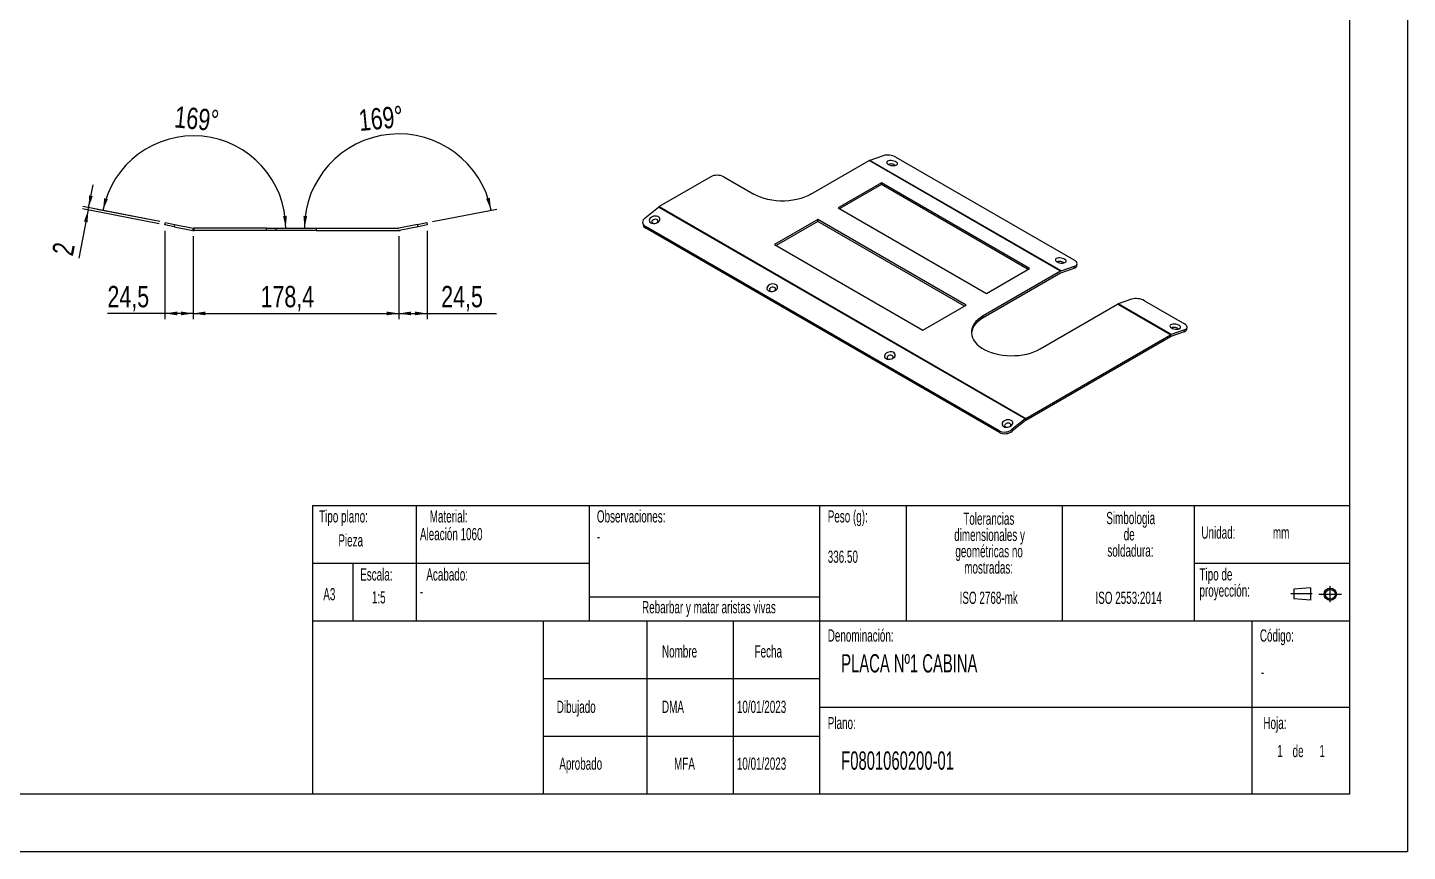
# Model space of a CAD drawing. Extents: x 0 to 1188, y 0 to 733.
# Drawn here: x 180.5 to 420, y 0 to 142.9 of the extents above; entities that cross this region are included whole.
import ezdxf

# ---------------------------------------------------------------- set-up
doc = ezdxf.new("R2010")
doc.units = 0
doc.linetypes.add('SLD-CENTRADA-TRAZOS-LARGOS', pattern=[19.05, 15.24, -1.27, 1.27, -1.27])
doc.linetypes.add('SLD-CONTINUA', pattern=[0])
doc.layers.get('0').update_dxf_attribs({"linetype": 'CONTINUOUS'})
doc.layers.add('FORMATO', color=7, linetype='SLD-CONTINUA')
doc.layers.add('SLD-0', color=179, linetype='SLD-CONTINUA')
doc.styles.add('SLDTEXTSTYLE0', font='TXT', dxfattribs={"width": 0.605})
doc.styles.add('SLDTEXTSTYLE1', font='TXT', dxfattribs={"width": 0.75})
doc.dimstyles.new('SLDDIMSTYLE6', dxfattribs={"dimtxt": 3.704167, "dimasz": 2.116667, "dimexe": 0, "dimexo": 0.0625, "dimgap": 0.926042, "dimtad": 1, "dimdec": 1, "dimlfac": 5, "dimrnd": 1e-09, "dimzin": 12, "dimdsep": 46, "dimtxsty": 'SLDTEXTSTYLE1', "dimsah": 1, "dimcen": 0.09, "dimadec": 0, "dimazin": 0, "dimtfac": 1, "dimtdec": 1, "dimtmove": 0, "dimatfit": 0, "dimfxl": 1, "dimtolj": 1, "dimtzin": 12, "dimarcsym": 0})
doc.dimstyles.new('SLDDIMSTYLE7', dxfattribs={"dimtxt": 3.704167, "dimasz": 2.116667, "dimexe": 0, "dimexo": 0.0625, "dimgap": 0.926042, "dimtad": 1, "dimdec": 1, "dimlfac": 5, "dimrnd": 1e-09, "dimzin": 12, "dimdsep": 46, "dimtxsty": 'SLDTEXTSTYLE1', "dimsah": 1, "dimcen": 0.09, "dimadec": 0, "dimazin": 0, "dimtfac": 1, "dimtdec": 1, "dimtofl": 0, "dimtmove": 0, "dimatfit": 3, "dimfxl": 1, "dimtolj": 1, "dimtzin": 12, "dimarcsym": 0})
doc.dimstyles.new('SLDDIMSTYLE8', dxfattribs={"dimtxt": 3.704167, "dimasz": 2.116667, "dimexe": 0, "dimexo": 0.0625, "dimgap": 0.926042, "dimtad": 1, "dimdec": 4, "dimlfac": 5, "dimzin": 12, "dimdsep": 46, "dimtxsty": 'SLDTEXTSTYLE1', "dimsah": 1, "dimcen": 0.09, "dimadec": 0, "dimazin": 0, "dimtfac": 1, "dimtofl": 0, "dimtmove": 0, "dimatfit": 3, "dimfxl": 1, "dimtolj": 1, "dimtzin": 12, "dimarcsym": 0})

# ---------------------------------------------------------------- blocks, each defined once
blk = doc.blocks.new('BLOQUE3')
at = {"color": 7, "linetype": 'SLD-CENTRADA-TRAZOS-LARGOS'}
for p, q in [((397.92, 130.06), (394.8, 130.06)), ((398.88, 130.02), (402.16, 130.02)), ((400.52, 128.85), (400.52, 131.19))]:
    blk.add_line(p, q, dxfattribs=at)
at = {"color": 7, "linetype": 'SLD-CONTINUA'}
for p, q in [((397.68, 130.95), (395.23, 130.77)), ((395.23, 130.77), (395.23, 129.34)), ((397.68, 130.95), (397.68, 129.16)), ((397.68, 129.16), (395.23, 129.34))]:
    blk.add_line(p, q, dxfattribs=at)
for radius in [0.892, 0.713]:
    blk.add_circle((400.52, 130.02), radius, dxfattribs=at)
blk = doc.blocks.new('SW_NOTE_0')
at = {"layer": 'SLD-0', "color": 0, "attachment_point": 2, "style": 'SLDTEXTSTYLE0'}
for s, insert, char_height in [('Tolerancias', (7.41, 2.73), 2.1167), ('dimensionales y', (7.54, -0.09), 2.1167), ('geométricas no', (7.46, -2.92), 2.1167), ('mostradas:', (7.38, -5.74), 2.117)]:
    blk.add_mtext(s, dxfattribs=dict(at, insert=insert, char_height=char_height))
blk = doc.blocks.new('SW_NOTE_0_1')
at = {"layer": 'SLD-0', "color": 0, "attachment_point": 1, "style": 'SLDTEXTSTYLE0'}
for s, insert, char_height in [('Tipo de', (0, 2.73), 2.117), ('proyección:', (0, -0.09), 2.1167)]:
    blk.add_mtext(s, dxfattribs=dict(at, insert=insert, char_height=char_height))
blk = doc.blocks.new('SW_NOTE_0_2')
at = {"layer": 'SLD-0', "color": 0, "char_height": 2.117, "attachment_point": 2, "style": 'SLDTEXTSTYLE0'}
for s, insert in [('Simbologia', (7.11, 2.73)), ('de', (6.84, -0.09)), ('soldadura:', (7.06, -2.92))]:
    blk.add_mtext(s, dxfattribs=dict(at, insert=insert))
blk = doc.blocks.new('SW_NOTE_0_4')
at = {"layer": 'SLD-0', "color": 0, "attachment_point": 2, "style": 'SLDTEXTSTYLE0'}
for s, insert, char_height in [('Tolerancias', (7.41, 2.73), 2.1167), ('dimensionales y', (7.54, -0.09), 2.1167), ('geométricas no', (7.46, -2.92), 2.1167), ('mostradas:', (7.38, -5.74), 2.117)]:
    blk.add_mtext(s, dxfattribs=dict(at, insert=insert, char_height=char_height))
blk = doc.blocks.new('SW_NOTE_0_5')
at = {"layer": 'SLD-0', "color": 0, "attachment_point": 1, "style": 'SLDTEXTSTYLE0'}
for s, insert, char_height in [('Tipo de', (0, 2.73), 2.117), ('proyección:', (0, -0.09), 2.1167)]:
    blk.add_mtext(s, dxfattribs=dict(at, insert=insert, char_height=char_height))
blk = doc.blocks.new('SW_NOTE_0_6')
at = {"layer": 'SLD-0', "color": 0, "char_height": 2.117, "attachment_point": 2, "style": 'SLDTEXTSTYLE0'}
for s, insert in [('Simbologia', (7.11, 2.73)), ('de', (6.84, -0.09)), ('soldadura:', (7.06, -2.92))]:
    blk.add_mtext(s, dxfattribs=dict(at, insert=insert))
blk = doc.blocks.new('_D_31')
at = {"layer": 'FORMATO', "color": 7, "transparency": 16777216}
for p, q in [((204.38, 107.69), (204.38, 92.33)), ((209.29, 106.74), (209.29, 92.33)), ((204.38, 93.33), (194.4, 93.33)), ((209.29, 93.33), (204.38, 93.33))]:
    blk.add_line(p, q, dxfattribs=at)
for points in [[(204.38, 93.33), (206.5, 93.01), (206.5, 93.66)], [(209.29, 93.33), (207.17, 93.66), (207.17, 93.01)]]:
    blk.add_solid(points, dxfattribs=at)
at = {"layer": 'FORMATO', "color": 7, "transparency": 16777216, "insert": (194.4, 98.11), "char_height": 3.704, "attachment_point": 1, "style": 'SLDTEXTSTYLE1'}
blk.add_mtext('24,5', dxfattribs=at)
blk = doc.blocks.new('_D_32')
at = {"layer": 'FORMATO', "color": 7, "transparency": 16777216}
for p, q in [((244.97, 106.74), (244.97, 92.33)), ((249.88, 107.69), (249.88, 92.33)), ((244.97, 93.33), (249.88, 93.33)), ((249.88, 93.33), (261.9, 93.33))]:
    blk.add_line(p, q, dxfattribs=at)
for points in [[(244.97, 93.33), (247.09, 93.01), (247.09, 93.66)], [(249.88, 93.33), (247.76, 93.66), (247.76, 93.01)]]:
    blk.add_solid(points, dxfattribs=at)
at = {"layer": 'FORMATO', "color": 7, "transparency": 16777216, "insert": (252.32, 98.11), "char_height": 3.704, "attachment_point": 1, "style": 'SLDTEXTSTYLE1'}
blk.add_mtext('24,5', dxfattribs=at)
blk = doc.blocks.new('_D_33')
at = {"layer": 'FORMATO', "transparency": 16777216}
for p, q in [((209.29, 106.74), (209.29, 92.33)), ((244.97, 106.74), (244.97, 92.33)), ((209.29, 93.33), (244.97, 93.33))]:
    blk.add_line(p, q, dxfattribs=at)
for points in [[(209.29, 93.33), (211.4, 93.01), (211.4, 93.66)], [(244.97, 93.33), (242.86, 93.66), (242.86, 93.01)]]:
    blk.add_solid(points, dxfattribs=at)
at = {"layer": 'FORMATO', "transparency": 16777216, "insert": (220.97, 98.11), "char_height": 3.704, "attachment_point": 1, "style": 'SLDTEXTSTYLE1'}
blk.add_mtext('178,4', dxfattribs=at)
blk = doc.blocks.new('_D_34')
at = {"layer": 'FORMATO', "color": 7, "transparency": 16777216}
for p, q in [((191.12, 111.67), (191.9, 115.67)), ((191.05, 111.28), (189.43, 102.94)), ((203.4, 108.88), (190.07, 111.47)), ((203.47, 109.27), (190.14, 111.86)), ((191.05, 111.28), (191.12, 111.67))]:
    blk.add_line(p, q, dxfattribs=at)
for points in [[(191.12, 111.67), (191.85, 113.69), (191.21, 113.81)], [(191.05, 111.28), (190.32, 109.27), (190.96, 109.14)]]:
    blk.add_solid(points, dxfattribs=at)
at = {"layer": 'FORMATO', "color": 7, "transparency": 16777216, "insert": (184.74, 103.85), "char_height": 3.7, "attachment_point": 1, "rotation": 79, "style": 'SLDTEXTSTYLE1'}
blk.add_mtext('2', dxfattribs=at)
blk = doc.blocks.new('_D_35')
at = {"layer": 'FORMATO', "color": 7, "transparency": 16777216}
blk.add_line((203.47, 109.27), (192.62, 111.38), dxfattribs=at)
blk.add_arc((209.33, 108.14), 16.01, 0, 169, dxfattribs=at)
for points in [[(193.61, 111.19), (194.46, 113.15), (193.83, 113.32)], [(225.34, 108.14), (225.53, 110.27), (224.88, 110.23)]]:
    blk.add_solid(points, dxfattribs=at)
at = {"layer": 'FORMATO', "color": 7, "transparency": 16777216, "insert": (206.25, 129.32), "char_height": 3.704, "attachment_point": 1, "rotation": 354.5, "style": 'SLDTEXTSTYLE1'}
blk.add_mtext('169°', dxfattribs=at)
blk = doc.blocks.new('_D_36')
at = {"layer": 'FORMATO', "color": 7, "transparency": 16777216}
blk.add_line((250.79, 109.27), (261.95, 111.44), dxfattribs=at)
blk.add_arc((244.93, 108.14), 16.34, 11, 180, dxfattribs=at)
for points in [[(260.97, 111.25), (260.75, 113.38), (260.12, 113.22)], [(228.59, 108.14), (229.06, 110.23), (228.41, 110.27)]]:
    blk.add_solid(points, dxfattribs=at)
at = {"layer": 'FORMATO', "color": 7, "transparency": 16777216, "insert": (237.84, 128.66), "char_height": 3.704, "attachment_point": 1, "rotation": 5.5, "style": 'SLDTEXTSTYLE1'}
blk.add_mtext('169°', dxfattribs=at)

msp = doc.modelspace()

# ---------------------------------------------------------------- linework, layer by layer
at = {"color": 7, "linetype": 'SLD-CONTINUA'}
for p, q in [((420, 297), (420, 0)), ((410, 10), (410, 287)), ((316.483752, 114.009258), (326.583317, 119.839612)), ((359.817335, 100.654022), (326.583317, 119.839612)), ((328.997778, 120.70372), (326.691254, 119.889922)), ((359.925273, 100.704331), (326.691254, 119.889922)), ((331.239733, 120.442434), (362.21101, 102.563097)), ((299.088925, 117.029968), (290.145896, 111.867267)), ((301.351667, 117.029968), (306.584257, 114.009258)), ((328.704637, 116.002494), (321.209305, 111.675531)), ((328.704637, 115.675878), (321.492194, 111.512223)), ((354.443324, 101.143866), (328.704637, 116.002494)), ((328.704637, 115.675878), (328.704637, 116.002494)), ((354.160435, 100.980558), (328.704637, 115.675878)), ((287.731435, 109.943697), (290.037958, 111.792954)), ((353.677568, 75.054589), (290.037958, 111.792954)), ((290.145896, 111.867267), (353.785506, 75.128902)), ((321.209305, 111.675531), (346.947992, 96.816903)), ((204.379762, 108.689429), (204.456085, 109.08208)), ((205.950365, 108.384134), (204.379762, 108.689429)), ((204.456085, 109.08208), (206.026689, 108.776785)), ((206.026689, 108.776785), (205.950365, 108.384134)), ((205.950365, 108.384134), (209.212282, 107.750082)), ((206.026689, 108.776785), (209.288605, 108.142733)), ((209.288605, 108.142733), (209.212282, 107.750082)), ((209.364929, 108.135384), (209.364929, 107.735384)), ((222.012282, 108.135384), (209.364929, 108.135384)), ((222.012282, 107.735384), (222.012282, 108.135384)), ((222.012282, 108.135384), (223.612282, 108.135384)), ((223.612282, 108.135384), (223.612282, 107.735384)), ((223.612282, 108.135384), (230.612282, 108.135384)), ((230.612282, 108.135384), (230.612282, 107.735384)), ((230.612282, 108.135384), (244.895223, 108.135384)), ((248.233463, 108.776785), (244.971547, 108.142733)), ((248.309787, 108.384134), (245.04787, 107.750082)), ((248.233463, 108.776785), (249.804067, 109.08208)), ((248.309787, 108.384134), (248.233463, 108.776785)), ((249.88039, 108.689429), (248.309787, 108.384134)), ((249.804067, 109.08208), (249.88039, 108.689429)), ((287.289911, 108.997309), (287.34388, 108.707849)), ((349.12909, 72.968046), (287.752221, 108.400158)), ((287.752221, 108.400158), (287.80619, 108.110698)), ((349.183059, 72.678586), (287.80619, 108.110698)), ((289.029132, 108.99368), (289.18803, 108.935219)), ((317.673771, 109.634511), (310.178439, 105.307548)), ((317.673771, 109.307894), (310.461328, 105.14424)), ((343.412458, 94.775883), (317.673771, 109.634511)), ((317.673771, 109.307894), (317.673771, 109.634511)), ((343.129569, 94.612575), (317.673771, 109.307894)), ((222.012282, 107.735384), (209.364929, 107.735384)), ((223.612282, 107.735384), (222.012282, 107.735384)), ((230.612282, 107.735384), (223.612282, 107.735384)), ((230.612282, 107.735384), (244.895223, 107.735384)), ((310.178439, 105.307548), (335.917126, 90.44892)), ((359.817335, 100.654022), (346.382306, 92.898144)), ((346.947992, 96.816903), (354.443324, 101.143866)), ((359.871304, 100.35256), (362.177827, 101.166358)), ((359.925273, 100.704331), (362.231796, 101.518129)), ((362.177827, 101.166358), (362.231796, 101.518129)), ((362.627952, 101.57685), (362.681921, 101.928621)), ((359.817335, 100.327405), (346.382306, 92.571528)), ((309.440948, 97.21019), (309.599846, 97.151729)), ((372.131291, 95.803272), (369.824768, 94.989474)), ((335.917126, 90.44892), (343.412458, 94.775883)), ((356.281801, 87.183288), (369.71683, 94.939165)), ((378.909218, 89.632512), (369.71683, 94.939165)), ((379.017156, 89.682821), (369.824768, 94.989474)), ((374.373247, 95.541987), (381.302893, 91.541587)), ((346.382306, 92.571528), (346.382306, 92.898144)), ((353.785506, 75.128902), (378.909218, 89.632512)), ((353.785506, 74.802285), (378.909218, 89.305896)), ((378.909218, 89.305896), (378.909218, 89.632512)), ((381.269711, 90.144848), (378.963187, 89.33105)), ((378.963187, 89.33105), (379.017156, 89.682821)), ((381.323679, 90.496619), (379.017156, 89.682821)), ((381.269711, 90.144848), (381.323679, 90.496619)), ((381.719835, 90.555341), (381.773804, 90.907112)), ((329.852764, 85.4267), (330.011662, 85.368238)), ((353.677568, 75.054589), (351.371045, 73.205332)), ((353.731537, 74.765129), (351.425014, 72.915872)), ((353.731537, 74.765129), (353.677568, 75.054589)), ((353.785506, 74.802285), (353.785506, 75.128902)), ((349.183059, 72.678586), (349.12909, 72.968046)), ((350.26458, 73.643209), (350.423477, 73.584748)), ((351.371045, 73.205332), (351.425014, 72.915872)), ((230, 60), (410, 60)), ((230, 60), (230, 10)), ((20, 10), (410, 10)), ((7.530618, 0), (420, 0))]:
    msp.add_line(p, q, dxfattribs=at)
at = {"color": 7, "linetype": 'SLD-CONTINUA', "flags": 128}
for points in [[(329.908739, 119.183601), (330.112263, 119.088613), (330.349083, 119.017744), (330.601636, 118.976249), (330.85119, 118.967206), (331.079237, 118.991285), (331.268864, 119.0467), (331.406008, 119.129343), (331.480497, 119.233082), (331.486806, 119.350226), (331.424468, 119.472085), (331.298106, 119.589622), (331.117091, 119.694119), (330.894849, 119.777827), (330.647863, 119.834538), (330.394449, 119.860044), (330.153404, 119.852456), (329.942603, 119.812335), (329.777681, 119.742657), (329.67087, 119.64859), (329.630091, 119.53711), (329.658369, 119.416485), (329.753606, 119.295662), (329.908739, 119.183601)], [(329.974276, 119.148468), (329.976645, 119.158247), (330.037402, 119.237861), (330.161614, 119.293729), (330.332504, 119.318305), (330.526993, 119.308271), (330.718814, 119.264981), (330.882061, 119.194283)], [(330.882061, 119.194283), (330.994686, 119.105724), (331.041478, 119.011265), (331.041599, 118.984718)], [(316.483752, 114.009258), (315.939247, 113.726228), (315.346478, 113.477606), (314.711938, 113.266116), (314.04258, 113.094074), (313.345738, 112.963366), (312.629046, 112.875423), (311.900356, 112.83121), (311.167653, 112.83121), (310.438963, 112.875423), (309.722271, 112.963366), (309.025429, 113.094074), (308.356071, 113.266116), (307.721531, 113.477606), (307.128762, 113.726228), (306.584257, 114.009258)], [(288.697517, 109.060537), (288.901041, 108.976412), (289.137861, 108.937322), (289.390414, 108.946169), (289.639968, 109.002294), (289.868015, 109.101537), (290.057642, 109.236536), (290.194786, 109.397279), (290.269275, 109.571845), (290.275584, 109.747286), (290.213246, 109.910592), (290.086884, 110.04965), (289.905869, 110.154148), (289.683627, 110.216334), (289.436641, 110.231598), (289.183227, 110.198807), (288.942182, 110.120392), (288.731381, 110.00217), (288.566459, 109.852909), (288.459648, 109.683679), (288.418869, 109.50703), (288.447147, 109.336063), (288.542384, 109.18346), (288.697517, 109.060537)], [(287.731435, 109.943697), (287.53651, 109.757436), (287.392553, 109.553235), (287.305098, 109.338939), (287.277504, 109.122784), (287.310833, 108.913077), (287.403803, 108.717877), (287.552841, 108.544686), (287.752221, 108.400158)], [(289.734734, 109.03715), (289.749579, 109.046977), (289.873791, 109.164419), (289.934548, 109.299388), (289.923646, 109.433655), (289.842557, 109.549088), (289.702232, 109.630096), (289.521623, 109.665738), (289.325122, 109.651202), (289.139268, 109.588449), (288.989161, 109.485956), (288.895075, 109.357565), (288.869715, 109.220615), (288.916507, 109.093602), (289.029132, 108.99368), (289.029132, 108.99368)], [(359.18296, 102.283953), (359.386484, 102.188965), (359.623304, 102.118096), (359.875856, 102.076601), (360.12541, 102.067558), (360.353458, 102.091637), (360.543085, 102.147052), (360.680229, 102.229695), (360.754718, 102.333435), (360.761027, 102.450578), (360.698689, 102.572437), (360.572327, 102.689974), (360.391312, 102.794471), (360.16907, 102.878179), (359.922084, 102.93489), (359.66867, 102.960397), (359.427624, 102.952808), (359.216823, 102.912687), (359.051902, 102.843009), (358.945091, 102.748942), (358.904312, 102.637462), (358.932589, 102.516837), (359.027827, 102.396014), (359.18296, 102.283953)], [(359.248497, 102.24882), (359.250865, 102.258599), (359.311623, 102.338213), (359.435835, 102.394081), (359.606725, 102.418657), (359.801214, 102.408623), (359.993035, 102.365333), (360.156282, 102.294635)], [(360.156282, 102.294635), (360.268906, 102.206076), (360.315699, 102.111617), (360.31582, 102.08507)], [(362.231796, 101.518129), (362.426722, 101.607123), (362.570678, 101.717796), (362.658134, 101.845896), (362.685727, 101.986499), (362.652399, 102.134202), (362.559429, 102.283329), (362.41039, 102.428149), (362.21101, 102.563097)], [(309.109333, 97.277047), (309.312857, 97.192921), (309.549677, 97.153832), (309.802229, 97.162678), (310.051783, 97.218804), (310.279831, 97.318047), (310.469458, 97.453045), (310.606602, 97.613789), (310.681091, 97.788354), (310.6874, 97.963796), (310.625062, 98.127102), (310.4987, 98.26616), (310.317685, 98.370657), (310.095443, 98.432844), (309.848457, 98.448108), (309.595043, 98.415316), (309.353997, 98.336902), (309.143196, 98.21868), (308.978275, 98.069419), (308.871464, 97.900188), (308.830685, 97.723539), (308.858962, 97.552573), (308.9542, 97.39997), (309.109333, 97.277047)], [(310.14655, 97.25366), (310.161395, 97.263486), (310.285606, 97.380928), (310.346364, 97.515897), (310.335462, 97.650165), (310.254373, 97.765597), (310.114048, 97.846605), (309.933439, 97.882248), (309.736938, 97.867711), (309.551084, 97.804959), (309.400977, 97.702466), (309.306891, 97.574074), (309.281531, 97.437124), (309.328323, 97.310112), (309.440948, 97.21019), (309.440948, 97.21019)], [(346.382306, 92.898144), (345.906944, 92.594403), (345.487251, 92.264457), (345.127534, 91.911692), (344.831483, 91.539729), (344.602137, 91.152383), (344.441849, 90.753631), (344.352263, 90.347563), (344.3343, 89.938346), (344.388144, 89.53018), (344.513241, 89.127253), (344.708308, 88.733699), (344.971344, 88.353556), (345.29965, 87.990727), (345.689856, 87.648933), (346.137959, 87.331682), (346.63936, 87.042229), (347.188915, 86.783545), (347.780983, 86.558283), (348.409491, 86.368757), (349.067988, 86.216909), (349.749717, 86.104299), (350.447684, 86.032082), (351.154725, 86.000999), (351.863586, 86.011369), (352.566992, 86.063085), (353.257727, 86.155618), (353.928701, 86.288016), (354.57303, 86.458923), (355.184103, 86.666583), (355.755648, 86.908867), (356.281801, 87.183288)], [(346.382306, 92.571528), (345.906944, 92.267786), (345.487251, 91.93784), (345.127534, 91.585076), (344.831483, 91.213112), (344.602137, 90.825767), (344.441849, 90.427014), (344.352263, 90.020947), (344.337772, 89.877408)], [(379.05266, 90.813419), (379.256184, 90.718431), (379.493004, 90.647562), (379.745557, 90.606067), (379.995111, 90.597024), (380.223158, 90.621103), (380.412786, 90.676518), (380.549929, 90.759161), (380.624418, 90.862901), (380.630728, 90.980044), (380.56839, 91.101903), (380.442027, 91.21944), (380.261013, 91.323937), (380.038771, 91.407645), (379.791784, 91.464356), (379.538371, 91.489863), (379.297325, 91.482274), (379.086524, 91.442153), (378.921602, 91.372475), (378.814791, 91.278408), (378.774012, 91.166928), (378.80229, 91.046303), (378.897527, 90.92548), (379.05266, 90.813419)], [(381.323679, 90.496619), (381.518605, 90.585614), (381.662561, 90.696287), (381.750017, 90.824386), (381.77761, 90.964989), (381.744282, 91.112692), (381.651312, 91.261819), (381.502273, 91.40664), (381.302893, 91.541587)], [(379.118197, 90.778286), (379.120566, 90.788066), (379.181324, 90.867679), (379.305535, 90.923547), (379.476425, 90.948123), (379.670914, 90.938089), (379.862736, 90.894799), (380.025982, 90.824101)], [(380.025982, 90.824101), (380.138607, 90.735542), (380.185399, 90.641083), (380.18552, 90.614536)], [(329.521149, 85.493556), (329.724673, 85.409431), (329.961493, 85.370342), (330.214045, 85.379188), (330.463599, 85.435314), (330.691646, 85.534556), (330.881274, 85.669555), (331.018418, 85.830298), (331.092907, 86.004864), (331.099216, 86.180305), (331.036878, 86.343611), (330.910516, 86.48267), (330.729501, 86.587167), (330.507259, 86.649354), (330.260272, 86.664617), (330.006859, 86.631826), (329.765813, 86.553411), (329.555012, 86.43519), (329.39009, 86.285928), (329.283279, 86.116698), (329.2425, 85.940049), (329.270778, 85.769083), (329.366015, 85.616479), (329.521149, 85.493556)], [(330.558366, 85.470169), (330.573211, 85.479996), (330.697422, 85.597438), (330.75818, 85.732407), (330.747278, 85.866674), (330.666189, 85.982107), (330.525864, 86.063115), (330.345255, 86.098757), (330.148754, 86.084221), (329.9629, 86.021469), (329.812793, 85.918976), (329.718706, 85.790584), (329.693347, 85.653634), (329.740139, 85.526621), (329.852764, 85.4267), (329.852764, 85.4267)], [(349.932964, 73.710066), (350.136488, 73.62594), (350.373308, 73.586851), (350.625861, 73.595698), (350.875415, 73.651823), (351.103462, 73.751066), (351.29309, 73.886065), (351.430233, 74.046808), (351.504722, 74.221373), (351.511032, 74.396815), (351.448694, 74.560121), (351.322331, 74.699179), (351.141317, 74.803677), (350.919075, 74.865863), (350.672088, 74.881127), (350.418675, 74.848335), (350.177629, 74.769921), (349.966828, 74.651699), (349.801906, 74.502438), (349.695095, 74.333207), (349.654316, 74.156558), (349.682594, 73.985592), (349.777831, 73.832989), (349.932964, 73.710066)], [(350.970181, 73.686679), (350.985026, 73.696505), (351.109238, 73.813947), (351.169996, 73.948916), (351.159094, 74.083184), (351.078004, 74.198617), (350.937679, 74.279624), (350.75707, 74.315267), (350.56057, 74.300731), (350.374715, 74.237978), (350.224609, 74.135485), (350.130522, 74.007094), (350.105162, 73.870144), (350.151955, 73.743131), (350.26458, 73.643209), (350.26458, 73.643209)]]:
    msp.add_lwpolyline(points, dxfattribs=at)
at = {"color": 7, "linetype": 'SLD-CONTINUA'}
for centre, radius, start, end in [((326.910022, 119.279616), 0.64833, 109.72054023, 120.25959925), ((329.795695, 117.801058), 3.010334, 61.33460897, 105.37047581), ((300.220296, 114.84643), 2.459235, 62.60967224, 117.39032776), ((290.58013, 111.121006), 0.863403, 120.19427328, 128.89889728), ((209.364929, 108.535384), 0.4, 259, 270), ((244.895223, 108.535384), 0.4, 270, 281), ((288.205854, 108.89765), 0.882623, 192.41797535, 243.0756637), ((209.364929, 108.535384), 0.8, 259, 270), ((244.895223, 108.535384), 0.8, 270, 281), ((360.144041, 100.094026), 0.64833, 109.72054023, 120.25959925), ((362.065062, 101.742049), 0.586631, 281.08267396, 343.64397665), ((359.980688, 100.047407), 0.324165, 109.72054023, 120.25959925), ((372.929208, 92.900611), 3.010334, 61.33460897, 105.37047581), ((370.043536, 94.379169), 0.64833, 109.72054023, 120.25959925), ((379.235924, 89.072516), 0.64833, 109.72054023, 120.25959925), ((379.072571, 89.025898), 0.324165, 109.72054023, 120.25959925), ((381.156945, 90.720539), 0.586631, 281.08267396, 343.64397665), ((354.21974, 74.382641), 0.863403, 120.19427328, 128.89889728), ((354.002623, 74.429155), 0.431701, 120.19427328, 128.89889728), ((350.060234, 74.880305), 2.126914, 244.03697998, 308.04625403), ((350.114203, 74.590845), 2.126914, 244.03697998, 308.04625403)]:
    msp.add_arc(centre, radius, start, end, dxfattribs=at)
at = {"layer": 'FORMATO', "color": 7}
for p, q in [((209.164929, 107.735384), (209.087898, 107.735384)), ((209.408607, 107.71192), (209.484223, 107.697222)), ((244.851545, 107.71192), (244.775929, 107.697222)), ((245.095223, 107.735384), (245.172254, 107.735384))]:
    msp.add_line(p, q, dxfattribs=at)
at = {"layer": 'SLD-0'}
for p, q in [((248, 60), (248, 40)), ((278, 60), (278, 40)), ((318, 60), (318, 40)), ((333, 60), (333, 40)), ((360.08171, 60), (360.08171, 40)), ((383, 60), (383, 40)), ((230, 50), (248, 50)), ((237, 50), (237, 40)), ((248, 50), (278, 50)), ((383, 50), (410, 50)), ((278, 44.157928), (318, 44.157928)), ((230, 40), (410, 40)), ((270, 40), (270, 10)), ((288, 40), (288, 10)), ((303, 40), (303, 10)), ((318, 40), (318, 10)), ((393, 40), (393, 10)), ((270, 30), (318, 30)), ((318, 25), (393, 25)), ((393, 25), (410, 25)), ((270, 20), (318, 20))]:
    msp.add_line(p, q, dxfattribs=at)

# ---------------------------------------------------------------- block references
at = {"color": 7, "linetype": 'Continuous', "xscale": 1.2, "yscale": 1.2, "zscale": 1.2}
msp.add_blockref('BLOQUE3', (-74.010756, -111.407552), dxfattribs=at)
msp.add_blockref('BLOQUE3', (-74.010756, -111.407552), dxfattribs=at)
at = {"layer": 'SLD-0'}
for name, p in [('SW_NOTE_0', (339.945421, 56.055976)), ('SW_NOTE_0_4', (339.945421, 56.055976)), ('SW_NOTE_0_2', (364.873122, 56.165543)), ('SW_NOTE_0_6', (364.873122, 56.165543)), ('SW_NOTE_0_1', (383.913995, 46.390945)), ('SW_NOTE_0_5', (383.913995, 46.390945))]:
    msp.add_blockref(name, p, dxfattribs=at)

# ---------------------------------------------------------------- texts
at = {"layer": 'SLD-0', "style": 'SLDTEXTSTYLE0'}
for s, insert, char_height, attachment_point in [('Tipo plano:', (231.129291, 59.180865), 2.11666667, 1), ('Tipo plano:', (231.129291, 59.180865), 2.11666667, 1), ('Material:', (250.329669, 59.180865), 2.1166667, 1), ('Material:', (250.329669, 59.180865), 2.1166667, 1), ('Observaciones:', (279.338615, 59.180865), 2.11666667, 1), ('Observaciones:', (279.338615, 59.180865), 2.11666667, 1), ('Peso (g):', (319.403059, 59.180865), 2.1166667, 1), ('Peso (g):', (319.403059, 59.180865), 2.1166667, 1), ('Pieza', (234.472595, 55.019196), 2.1166667, 1), ('Pieza', (234.472595, 55.019196), 2.1166667, 1), ('Aleación 1060', (248.634829, 56.105759), 2.11666667, 1), ('Aleación 1060', (248.634829, 56.105759), 2.11666667, 1), ('Unidad:', (384.246149, 56.370628), 2.1166667, 1), ('Unidad:', (384.246149, 56.370628), 2.1166667, 1), ('mm', (396.662178, 56.370628), 2.1166667, 1), ('mm', (396.662178, 56.370628), 2.1166667, 1), ('-', (279.338615, 55.718116), 2.116667, 1), ('-', (279.338615, 55.718116), 2.116667, 1), ('336.50', (319.403059, 52.181309), 2.1166667, 1), ('336.50', (319.403059, 52.181309), 2.1166667, 1), ('Escala:', (238.263105, 49.101468), 2.1166667, 1), ('Escala:', (238.263105, 49.101468), 2.1166667, 1), ('Acabado:', (249.738277, 49.101468), 2.1166667, 1), ('Acabado:', (249.738277, 49.101468), 2.1166667, 1), ('A3', (231.859349, 45.674368), 2.1166667, 1), ('A3', (231.859349, 45.674368), 2.1166667, 1), ('1:5', (240.290232, 45.134745), 2.1166667, 1), ('1:5', (240.290232, 45.134745), 2.1166667, 1), ('-', (248.634829, 46.175725), 2.116667, 1), ('-', (248.634829, 46.175725), 2.116667, 1), ('Rebarbar y matar aristas vivas', (298.78549, 43.42373), 2.11666667, 2), ('Rebarbar y matar aristas vivas', (298.78549, 43.42373), 2.11666667, 2), ('ISO 2768-mk', (347.336606, 45.060017), 2.11666667, 2), ('ISO 2768-mk', (347.336606, 45.060017), 2.11666667, 2), ('ISO 2553:2014', (371.625387, 45.060017), 2.11666667, 2), ('ISO 2553:2014', (371.625387, 45.060017), 2.11666667, 2), ('Denominación:', (319.403059, 38.514311), 2.11666667, 1), ('Denominación:', (319.403059, 38.514311), 2.11666667, 1), ('Código:', (394.397939, 38.514311), 2.1166667, 1), ('Código:', (394.397939, 38.514311), 2.1166667, 1), ('Nombre', (290.637746, 35.754834), 2.1166667, 1), ('Nombre', (290.637746, 35.754834), 2.1166667, 1), ('Fecha', (306.708331, 35.754834), 2.1166667, 1), ('Fecha', (306.708331, 35.754834), 2.1166667, 1), ('PLACA Nº1 CABINA', (321.73897, 34.217332), 3.175, 1), ('PLACA Nº1 CABINA', (321.73897, 34.217332), 3.175, 1), ('-', (394.586386, 32.193169), 2.116667, 1), ('-', (394.586386, 32.193169), 2.116667, 1), ('Dibujado', (272.373186, 26.140309), 2.1166667, 1), ('Dibujado', (272.373186, 26.140309), 2.1166667, 1), ('DMA', (290.637746, 26.140309), 2.1166667, 1), ('10/01/2023', (303.628654, 26.140309), 2.1166667, 1), ('Plano:', (319.403059, 23.338267), 2.1166667, 1), ('Plano:', (319.403059, 23.338267), 2.1166667, 1), ('Hoja:', (395.013918, 23.338267), 2.1166667, 1), ('Hoja:', (395.013918, 23.338267), 2.1166667, 1), ('F0801060200-01', (321.73897, 17.346761), 3.175, 1), ('F0801060200-01', (321.73897, 17.346761), 3.175, 1), ('1', (397.412714, 18.474904), 2.116667, 1), ('1', (397.412714, 18.474904), 2.116667, 1), ('1', (397.412714, 18.474904), 2.116667, 1), ('1', (397.412714, 18.474904), 2.116667, 1), ('de', (400.077502, 18.474904), 2.1166667, 1), ('de', (400.077502, 18.474904), 2.1166667, 1), ('de', (400.077502, 18.474904), 2.1166667, 1), ('de', (400.077502, 18.474904), 2.1166667, 1), ('1', (404.7308, 18.474904), 2.116667, 1), ('1', (404.7308, 18.474904), 2.116667, 1), ('1', (404.7308, 18.474904), 2.116667, 1), ('1', (404.7308, 18.474904), 2.116667, 1), ('Aprobado', (272.824542, 16.282359), 2.1166667, 1), ('Aprobado', (272.824542, 16.282359), 2.1166667, 1), ('MFA', (292.735058, 16.282359), 2.1166667, 1), ('10/01/2023', (303.628654, 16.282359), 2.1166667, 1)]:
    msp.add_mtext(s, dxfattribs=dict(at, insert=insert, char_height=char_height, attachment_point=attachment_point))

# ---------------------------------------------------------------- dimensions: what is measured, and where the dimension line sits
at = {"layer": 'FORMATO', "color": 7}
for base, line1, line2, picture, middle in [((210.861323, 124.076027), ((209.288605, 108.142733), (204.456085, 109.08208)), ((209.364929, 108.135384), (244.895223, 108.135384)), '_D_35', (210.861323, 124.076027)), ((243.367655, 124.39978), ((244.895223, 108.135384), (209.364929, 108.135384)), ((244.971547, 108.142733), (249.804067, 109.08208)), '_D_36', (243.367655, 124.39978))]:
    dim = msp.add_angular_dim_2l(base=base, line1=line1, line2=line2, dimstyle='SLDDIMSTYLE8', override={"dimadec": 4, "dimazin": 3}, dxfattribs=at)
    dim.commit()
    dim.dimension.update_dxf_attribs({"geometry": picture, "text_midpoint": middle, "dimtype": 162})
dim = msp.add_linear_dim(base=(191.124481, 111.673481), p1=(204.379762, 108.689429), p2=(204.456085, 109.08208), angle=79, dimstyle='SLDDIMSTYLE6', dxfattribs=at)
dim.commit()
dim.dimension.update_dxf_attribs({"geometry": '_D_34', "text_midpoint": (189.687075, 104.278668), "dimtype": 160})
for base, p1, p2, picture, middle in [((204.379762, 93.334199), (209.287898, 107.735384), (204.379762, 108.689429), '_D_31', (199.191644, 93.334199)), ((249.88039, 93.334199), (244.972254, 107.735384), (249.88039, 108.689429), '_D_32', (257.107922, 93.334199))]:
    dim = msp.add_linear_dim(base=base, p1=p1, p2=p2, dimstyle='SLDDIMSTYLE6', dxfattribs=at)
    dim.commit()
    dim.dimension.update_dxf_attribs({"geometry": picture, "text_midpoint": middle, "dimtype": 160})
at = {"layer": 'FORMATO'}
dim = msp.add_linear_dim(base=(244.972254, 93.334199), p1=(209.287898, 107.735384), p2=(244.972254, 107.735384), dimstyle='SLDDIMSTYLE7', dxfattribs=at)
dim.commit()
dim.dimension.update_dxf_attribs({"geometry": '_D_33', "text_midpoint": (227.130076, 93.334199), "dimtype": 160})

doc.saveas('drawing.dxf')
